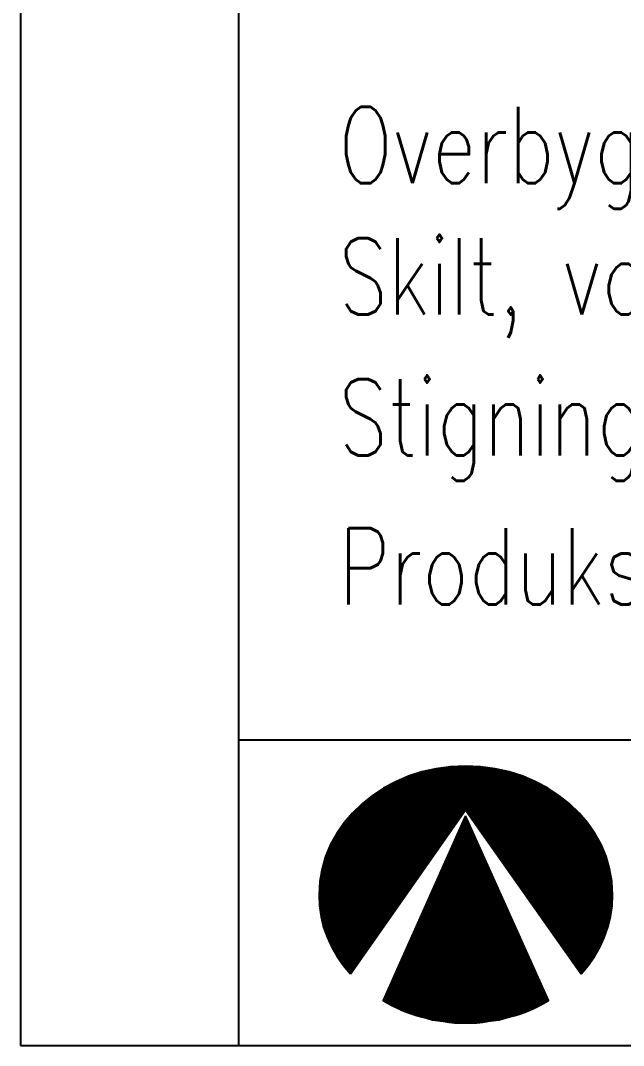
# Model space of a CAD drawing. Header units: millimetres. Extents: x 0 to 1800, y 0 to 2770.
# Drawn here: x 0 to 276, y 0 to 469.4 of the extents above; entities that cross this region are included whole.
import ezdxf
from ezdxf.enums import TextEntityAlignment as Align

# ---------------------------------------------------------------- set-up
doc = ezdxf.new("R2010")
doc.units = ezdxf.units.MM
for name, color, linetype in [('RAMME', 7, 'Continuous'), ('TITT-018', 4, 'Continuous'), ('TITT-050', 5, 'Continuous'), ('TITT-TEKST25', 2, 'Continuous'), ('TITT-TEKST35', 7, 'Continuous'), ('TITT-TEKST50', 5, 'Continuous')]:
    doc.layers.add(name, color=color, linetype=linetype)
doc.styles.add('TITTEL', font='romans.shx', dxfattribs={"width": 0.65})

# ---------------------------------------------------------------- blocks, each defined once
blk = doc.blocks.new('*X1')
at = {"color": 0}
for p, q in [((1239.18, 90.66), (1258.64, 110.12)), ((1239.19, 90.49), (1258.85, 110.15)), ((1239.19, 90.85), (1258.43, 110.09)), ((1239.2, 90.16), (1259.26, 110.21)), ((1239.2, 90.32), (1259.05, 110.18)), ((1239.2, 91.04), (1258.22, 110.06)), ((1239.21, 89.99), (1259.44, 110.22)), ((1239.21, 91.23), (1258.01, 110.03)), ((1239.22, 89.82), (1259.63, 110.23)), ((1239.23, 89.65), (1259.81, 110.23)), ((1239.23, 91.41), (1257.8, 109.99)), ((1239.24, 89.48), (1259.99, 110.24)), ((1239.24, 91.6), (1257.6, 109.96)), ((1239.25, 89.15), (1260.36, 110.25)), ((1239.25, 89.31), (1260.18, 110.25)), ((1239.25, 91.79), (1257.39, 109.93)), ((1239.26, 88.98), (1260.55, 110.26)), ((1239.26, 91.98), (1257.18, 109.9)), ((1239.27, 92.17), (1256.97, 109.86)), ((1239.28, 92.36), (1256.74, 109.81)), ((1239.29, 88.82), (1260.73, 110.27)), ((1239.3, 92.55), (1256.52, 109.77)), ((1239.31, 88.67), (1260.91, 110.27)), ((1239.32, 92.74), (1256.29, 109.72)), ((1239.33, 88.52), (1261.1, 110.28)), ((1239.35, 88.36), (1261.28, 110.29)), ((1239.35, 92.95), (1256.07, 109.67)), ((1239.38, 88.21), (1261.46, 110.29)), ((1239.39, 93.17), (1255.85, 109.63)), ((1239.4, 88.05), (1261.64, 110.29)), ((1239.42, 87.9), (1261.81, 110.29)), ((1239.42, 93.38), (1255.62, 109.58)), ((1239.45, 87.75), (1261.98, 110.28)), ((1239.46, 93.59), (1255.4, 109.53)), ((1239.47, 87.59), (1262.15, 110.27)), ((1239.49, 87.44), (1262.32, 110.27)), ((1239.52, 87.29), (1262.49, 110.26)), ((1239.55, 87.14), (1262.66, 110.25)), ((1239.59, 87), (1262.83, 110.25)), ((1239.62, 86.86), (1263, 110.24)), ((1239.65, 86.72), (1263.17, 110.24)), ((1239.69, 86.57), (1263.34, 110.23)), ((1239.72, 86.43), (1263.51, 110.22)), ((1239.76, 86.29), (1263.69, 110.22)), ((1239.79, 86.14), (1263.85, 110.21)), ((1239.82, 86), (1264.01, 110.19)), ((1239.86, 85.86), (1264.16, 110.16)), ((1239.89, 85.72), (1264.31, 110.14)), ((1239.94, 85.59), (1264.47, 110.12)), ((1239.99, 85.46), (1264.62, 110.09)), ((1240.04, 85.33), (1264.78, 110.07)), ((1240.08, 85.2), (1264.93, 110.05)), ((1240.13, 85.07), (1265.08, 110.03)), ((1240.18, 84.94), (1265.24, 110)), ((1240.23, 84.81), (1265.39, 109.98)), ((1240.27, 84.68), (1265.55, 109.96)), ((1240.32, 84.55), (1265.7, 109.93)), ((1240.37, 84.43), (1265.85, 109.91)), ((1240.42, 84.3), (1266.01, 109.89)), ((1240.46, 84.17), (1266.16, 109.86)), ((1240.52, 84.04), (1266.3, 109.83)), ((1240.57, 83.92), (1266.45, 109.8)), ((1240.63, 83.8), (1266.59, 109.77)), ((1240.68, 83.68), (1266.74, 109.74)), ((1240.73, 83.55), (1266.88, 109.7)), ((1240.79, 83.43), (1267.03, 109.67)), ((1240.84, 83.31), (1267.17, 109.64)), ((1240.9, 83.19), (1267.32, 109.61)), ((1240.95, 83.06), (1267.47, 109.58)), ((1261.61, 103.54), (1267.61, 109.55)), ((1239.5, 93.81), (1255.17, 109.48)), ((1239.53, 94.02), (1254.95, 109.44)), ((1239.57, 94.23), (1254.7, 109.36)), ((1239.61, 94.45), (1254.43, 109.27)), ((1239.65, 94.66), (1254.17, 109.19)), ((1239.72, 94.91), (1253.91, 109.1)), ((1239.79, 95.16), (1253.65, 109.02)), ((1239.86, 95.41), (1253.38, 108.93)), ((1239.93, 95.66), (1253.12, 108.85)), ((1240.01, 95.91), (1252.86, 108.76)), ((1240.08, 96.16), (1252.55, 108.63)), ((1240.15, 96.4), (1252.24, 108.5)), ((1240.25, 96.68), (1251.94, 108.37)), ((1240.38, 96.98), (1251.63, 108.24)), ((1240.5, 97.28), (1251.32, 108.11)), ((1240.62, 97.58), (1251.01, 107.98)), ((1261.68, 103.44), (1267.76, 109.52)), ((1261.75, 103.34), (1267.9, 109.48)), ((1261.83, 103.23), (1268.05, 109.45)), ((1261.9, 103.13), (1268.19, 109.42)), ((1261.97, 103.03), (1268.33, 109.38)), ((1262.05, 102.92), (1268.46, 109.34)), ((1262.12, 102.82), (1268.59, 109.29)), ((1262.19, 102.71), (1268.73, 109.25)), ((1262.27, 102.61), (1268.86, 109.21)), ((1262.34, 102.51), (1269, 109.16)), ((1262.41, 102.4), (1269.13, 109.12)), ((1262.48, 102.3), (1269.26, 109.08)), ((1262.56, 102.2), (1269.4, 109.04)), ((1262.63, 102.09), (1269.53, 108.99)), ((1262.7, 101.99), (1269.67, 108.95)), ((1262.78, 101.88), (1269.8, 108.91)), ((1262.85, 101.78), (1269.93, 108.86)), ((1262.92, 101.68), (1270.07, 108.82)), ((1263, 101.57), (1270.2, 108.78)), ((1263.07, 101.47), (1270.33, 108.73)), ((1263.14, 101.37), (1270.45, 108.68)), ((1263.21, 101.26), (1270.58, 108.62)), ((1263.29, 101.16), (1270.7, 108.57)), ((1263.36, 101.05), (1270.83, 108.52)), ((1263.43, 100.95), (1270.95, 108.47)), ((1263.51, 100.85), (1271.07, 108.41)), ((1263.58, 100.74), (1271.2, 108.36)), ((1263.65, 100.64), (1271.32, 108.31)), ((1263.73, 100.53), (1271.45, 108.26)), ((1263.8, 100.43), (1271.57, 108.2)), ((1263.87, 100.33), (1271.69, 108.15)), ((1263.94, 100.22), (1271.82, 108.1)), ((1264.02, 100.12), (1271.94, 108.04)), ((1264.09, 100.02), (1272.07, 107.99)), ((1240.74, 97.88), (1250.66, 107.8)), ((1240.87, 98.18), (1250.28, 107.6)), ((1241.04, 98.53), (1249.9, 107.4)), ((1241.27, 98.94), (1249.52, 107.19)), ((1241.49, 99.34), (1249.15, 106.99)), ((1241.72, 99.74), (1248.67, 106.69)), ((1264.16, 99.91), (1272.19, 107.94)), ((1264.24, 99.81), (1272.31, 107.88)), ((1264.31, 99.7), (1272.42, 107.82)), ((1264.38, 99.6), (1272.54, 107.76)), ((1264.46, 99.5), (1272.65, 107.69)), ((1264.53, 99.39), (1272.77, 107.63)), ((1264.6, 99.29), (1272.88, 107.57)), ((1264.67, 99.19), (1273, 107.51)), ((1264.75, 99.08), (1273.11, 107.45)), ((1264.82, 98.98), (1273.23, 107.39)), ((1264.89, 98.87), (1273.34, 107.33)), ((1264.97, 98.77), (1273.46, 107.26)), ((1265.04, 98.67), (1273.58, 107.2)), ((1265.11, 98.56), (1273.69, 107.14)), ((1265.19, 98.46), (1273.81, 107.08)), ((1265.26, 98.36), (1273.92, 107.02)), ((1265.33, 98.25), (1274.04, 106.96)), ((1265.4, 98.15), (1274.15, 106.89)), ((1265.48, 98.04), (1274.25, 106.82)), ((1265.55, 97.94), (1274.36, 106.75)), ((1265.62, 97.84), (1274.47, 106.68)), ((1265.7, 97.73), (1274.57, 106.61)), ((1265.77, 97.63), (1274.68, 106.54)), ((1265.84, 97.52), (1274.79, 106.47)), ((1265.91, 97.42), (1274.89, 106.4)), ((1241.99, 100.19), (1248.15, 106.35)), ((1242.39, 100.77), (1247.64, 106.01)), ((1242.79, 101.34), (1246.99, 105.54)), ((1243.51, 102.24), (1246.15, 104.88)), ((1265.99, 97.32), (1275, 106.33)), ((1266.06, 97.21), (1275.11, 106.26)), ((1266.13, 97.11), (1275.21, 106.19)), ((1266.21, 97.01), (1275.32, 106.12)), ((1266.28, 96.9), (1275.43, 106.05)), ((1266.35, 96.8), (1275.53, 105.98)), ((1266.43, 96.69), (1275.64, 105.91)), ((1266.5, 96.59), (1275.75, 105.84)), ((1266.57, 96.49), (1275.85, 105.76)), ((1266.64, 96.38), (1275.95, 105.69)), ((1266.72, 96.28), (1276.05, 105.61)), ((1266.79, 96.18), (1276.15, 105.53)), ((1266.86, 96.07), (1276.25, 105.46)), ((1266.94, 95.97), (1276.35, 105.38)), ((1267.01, 95.86), (1276.45, 105.3)), ((1267.08, 95.76), (1276.55, 105.23)), ((1267.16, 95.66), (1276.65, 105.15)), ((1267.23, 95.55), (1276.75, 105.07)), ((1267.3, 95.45), (1276.85, 105)), ((1267.37, 95.35), (1276.95, 104.92)), ((1267.45, 95.24), (1277.05, 104.84)), ((1267.52, 95.14), (1277.15, 104.76)), ((1267.59, 95.03), (1277.25, 104.69)), ((1267.67, 94.93), (1277.35, 104.61)), ((1267.74, 94.83), (1277.44, 104.53)), ((1267.81, 94.72), (1277.53, 104.44)), ((1267.89, 94.62), (1277.62, 104.36)), ((1267.96, 94.51), (1277.71, 104.27)), ((1268.03, 94.41), (1277.8, 104.18)), ((1268.1, 94.31), (1277.89, 104.09)), ((1268.18, 94.2), (1277.98, 104.01)), ((1268.25, 94.1), (1278.07, 103.92)), ((1268.32, 94), (1278.16, 103.83)), ((1268.4, 93.89), (1278.25, 103.75)), ((1268.47, 93.79), (1278.34, 103.66)), ((1268.54, 93.68), (1278.43, 103.57)), ((1268.62, 93.58), (1278.52, 103.49)), ((1268.69, 93.48), (1278.61, 103.4)), ((1268.76, 93.37), (1278.7, 103.31)), ((1241.01, 82.94), (1261.14, 103.07)), ((1241.06, 82.82), (1260.72, 102.48)), ((1241.12, 82.7), (1260.31, 101.89)), ((1260.43, 100.25), (1261.96, 101.78)), ((1260.57, 100.57), (1261.91, 101.9)), ((1260.72, 100.88), (1261.86, 102.02)), ((1260.86, 101.2), (1261.8, 102.15)), ((1261, 101.52), (1261.75, 102.27)), ((1261.14, 101.84), (1261.69, 102.39)), ((1261.28, 102.16), (1261.64, 102.51)), ((1261.42, 102.48), (1261.58, 102.63)), ((1268.83, 93.27), (1278.79, 103.22)), ((1268.91, 93.17), (1278.88, 103.14)), ((1268.98, 93.06), (1278.96, 103.04)), ((1269.05, 92.96), (1279.04, 102.95)), ((1269.13, 92.85), (1279.12, 102.85)), ((1269.2, 92.75), (1279.2, 102.76)), ((1269.27, 92.65), (1279.29, 102.66)), ((1269.35, 92.54), (1279.37, 102.57)), ((1269.42, 92.44), (1279.45, 102.47)), ((1269.49, 92.34), (1279.53, 102.38)), ((1269.56, 92.23), (1279.61, 102.28)), ((1269.64, 92.13), (1279.7, 102.19)), ((1269.71, 92.02), (1279.78, 102.09)), ((1269.78, 91.92), (1279.86, 102)), ((1269.86, 91.82), (1279.94, 101.9)), ((1269.93, 91.71), (1280.02, 101.81)), ((1270, 91.61), (1280.1, 101.71)), ((1241.18, 82.58), (1259.9, 101.31)), ((1241.24, 82.47), (1259.49, 100.72)), ((1258.59, 96.11), (1262.68, 100.19)), ((1258.73, 96.43), (1262.62, 100.31)), ((1258.88, 96.75), (1262.57, 100.44)), ((1259.02, 97.06), (1262.51, 100.56)), ((1259.16, 97.38), (1262.46, 100.68)), ((1259.3, 97.7), (1262.4, 100.8)), ((1259.44, 98.02), (1262.35, 100.92)), ((1259.58, 98.34), (1262.29, 101.05)), ((1259.72, 98.66), (1262.24, 101.17)), ((1259.87, 98.97), (1262.18, 101.29)), ((1260.01, 99.29), (1262.13, 101.41)), ((1260.15, 99.61), (1262.07, 101.53)), ((1260.29, 99.93), (1262.02, 101.66)), ((1270.08, 91.5), (1280.18, 101.61)), ((1270.15, 91.4), (1280.26, 101.51)), ((1270.22, 91.3), (1280.33, 101.4)), ((1270.29, 91.19), (1280.4, 101.3)), ((1270.37, 91.09), (1280.47, 101.19)), ((1270.44, 90.99), (1280.54, 101.09)), ((1270.51, 90.88), (1280.62, 100.99)), ((1270.59, 90.78), (1280.69, 100.88)), ((1270.66, 90.67), (1280.76, 100.78)), ((1270.73, 90.57), (1280.83, 100.67)), ((1270.8, 90.47), (1280.91, 100.57)), ((1270.88, 90.36), (1280.98, 100.46)), ((1270.95, 90.26), (1281.05, 100.36)), ((1271.02, 90.16), (1281.12, 100.25)), ((1271.1, 90.05), (1281.2, 100.15)), ((1241.31, 82.36), (1259.08, 100.13)), ((1241.37, 82.25), (1258.66, 99.54)), ((1241.44, 82.14), (1258.25, 98.95)), ((1256.75, 91.97), (1263.39, 98.6)), ((1256.89, 92.29), (1263.33, 98.73)), ((1257.03, 92.61), (1263.28, 98.85)), ((1257.18, 92.92), (1263.22, 98.97)), ((1257.32, 93.24), (1263.17, 99.09)), ((1257.46, 93.56), (1263.11, 99.21)), ((1257.6, 93.88), (1263.06, 99.34)), ((1257.74, 94.2), (1263, 99.46)), ((1257.88, 94.52), (1262.95, 99.58)), ((1258.03, 94.83), (1262.89, 99.7)), ((1258.17, 95.15), (1262.84, 99.83)), ((1258.31, 95.47), (1262.78, 99.95)), ((1258.45, 95.79), (1262.73, 100.07)), ((1271.17, 89.95), (1281.27, 100.05)), ((1271.24, 89.84), (1281.33, 99.93)), ((1271.32, 89.74), (1281.4, 99.82)), ((1271.39, 89.64), (1281.46, 99.71)), ((1271.46, 89.53), (1281.52, 99.59)), ((1271.53, 89.43), (1281.59, 99.48)), ((1271.61, 89.33), (1281.65, 99.37)), ((1271.68, 89.22), (1281.71, 99.25)), ((1271.75, 89.12), (1281.78, 99.14)), ((1271.83, 89.01), (1281.84, 99.03)), ((1271.9, 88.91), (1281.9, 98.91)), ((1271.97, 88.81), (1281.97, 98.8)), ((1272.05, 88.7), (1282.03, 98.69)), ((1272.12, 88.6), (1282.09, 98.57)), ((1241.5, 82.03), (1257.84, 98.36)), ((1241.57, 81.92), (1257.43, 97.77)), ((1241.64, 81.8), (1257.01, 97.18)), ((1254.91, 87.83), (1264.1, 97.02)), ((1255.05, 88.15), (1264.04, 97.14)), ((1255.19, 88.47), (1263.99, 97.26)), ((1255.33, 88.79), (1263.93, 97.38)), ((1255.48, 89.1), (1263.88, 97.51)), ((1255.62, 89.42), (1263.82, 97.63)), ((1255.76, 89.74), (1263.77, 97.75)), ((1255.9, 90.06), (1263.71, 97.87)), ((1256.04, 90.38), (1263.66, 97.99)), ((1256.18, 90.7), (1263.6, 98.12)), ((1256.33, 91.01), (1263.55, 98.24)), ((1256.47, 91.33), (1263.5, 98.36)), ((1256.61, 91.65), (1263.44, 98.48)), ((1272.19, 88.49), (1282.16, 98.46)), ((1272.26, 88.39), (1282.22, 98.35)), ((1272.34, 88.29), (1282.28, 98.23)), ((1272.41, 88.18), (1282.33, 98.1)), ((1272.48, 88.08), (1282.38, 97.97)), ((1272.56, 87.98), (1282.43, 97.85)), ((1272.63, 87.87), (1282.48, 97.72)), ((1272.7, 87.77), (1282.53, 97.6)), ((1272.78, 87.66), (1282.58, 97.47)), ((1272.85, 87.56), (1282.63, 97.35)), ((1272.92, 87.46), (1282.69, 97.22)), ((1272.99, 87.35), (1282.74, 97.1)), ((1241.7, 81.69), (1256.6, 96.59)), ((1241.77, 81.58), (1256.19, 96)), ((1253.21, 84.01), (1264.75, 95.55)), ((1253.35, 84.33), (1264.7, 95.67)), ((1253.49, 84.65), (1264.64, 95.8)), ((1253.64, 84.96), (1264.59, 95.92)), ((1253.78, 85.28), (1264.53, 96.04)), ((1253.92, 85.6), (1264.48, 96.16)), ((1254.06, 85.92), (1264.42, 96.28)), ((1254.2, 86.24), (1264.37, 96.41)), ((1254.34, 86.56), (1264.32, 96.53)), ((1254.49, 86.88), (1264.26, 96.65)), ((1254.63, 87.19), (1264.21, 96.77)), ((1254.77, 87.51), (1264.15, 96.89)), ((1273.07, 87.25), (1282.79, 96.97)), ((1273.14, 87.15), (1282.84, 96.85)), ((1273.21, 87.04), (1282.89, 96.72)), ((1273.29, 86.94), (1282.94, 96.59)), ((1273.36, 86.83), (1282.99, 96.47)), ((1273.43, 86.73), (1283.03, 96.33)), ((1273.51, 86.63), (1283.07, 96.19)), ((1273.58, 86.52), (1283.11, 96.05)), ((1273.65, 86.42), (1283.15, 95.92)), ((1273.72, 86.32), (1283.19, 95.78)), ((1273.8, 86.21), (1283.23, 95.64)), ((1273.87, 86.11), (1283.27, 95.51)), ((1241.83, 81.47), (1255.78, 95.42)), ((1241.9, 81.36), (1255.37, 94.83)), ((1241.96, 81.25), (1254.95, 94.24)), ((1251.37, 79.87), (1265.46, 93.96)), ((1251.51, 80.19), (1265.41, 94.09)), ((1251.65, 80.51), (1265.35, 94.21)), ((1251.79, 80.83), (1265.3, 94.33)), ((1251.94, 81.14), (1265.24, 94.45)), ((1252.08, 81.46), (1265.19, 94.57)), ((1252.22, 81.78), (1265.14, 94.7)), ((1252.36, 82.1), (1265.08, 94.82)), ((1252.5, 82.42), (1265.03, 94.94)), ((1252.64, 82.74), (1264.97, 95.06)), ((1252.79, 83.05), (1264.92, 95.19)), ((1252.93, 83.37), (1264.86, 95.31)), ((1253.07, 83.69), (1264.81, 95.43)), ((1273.94, 86), (1283.31, 95.37)), ((1274.02, 85.9), (1283.35, 95.23)), ((1274.09, 85.8), (1283.39, 95.09)), ((1274.16, 85.69), (1283.43, 94.96)), ((1274.24, 85.59), (1283.47, 94.82)), ((1274.31, 85.48), (1283.51, 94.68)), ((1274.38, 85.38), (1283.54, 94.54)), ((1274.45, 85.28), (1283.56, 94.39)), ((1274.53, 85.17), (1283.59, 94.24)), ((1274.6, 85.07), (1283.61, 94.08)), ((1274.67, 84.97), (1283.64, 93.93)), ((1242.04, 81.14), (1254.54, 93.65)), ((1242.11, 81.04), (1254.13, 93.06)), ((1242.18, 80.93), (1253.72, 92.47)), ((1249.53, 75.73), (1266.17, 92.38)), ((1249.67, 76.05), (1266.12, 92.5)), ((1249.81, 76.37), (1266.06, 92.62)), ((1249.95, 76.69), (1266.01, 92.74)), ((1250.1, 77.01), (1265.96, 92.87)), ((1250.24, 77.32), (1265.9, 92.99)), ((1250.38, 77.64), (1265.85, 93.11)), ((1250.52, 77.96), (1265.79, 93.23)), ((1250.66, 78.28), (1265.74, 93.35)), ((1250.8, 78.6), (1265.68, 93.48)), ((1250.95, 78.92), (1265.63, 93.6)), ((1251.09, 79.23), (1265.57, 93.72)), ((1251.23, 79.55), (1265.52, 93.84)), ((1274.75, 84.86), (1283.67, 93.78)), ((1274.82, 84.76), (1283.69, 93.63)), ((1274.89, 84.65), (1283.72, 93.48)), ((1274.96, 84.55), (1283.74, 93.33)), ((1275.04, 84.45), (1283.77, 93.18)), ((1275.11, 84.34), (1283.79, 93.03)), ((1275.18, 84.24), (1283.82, 92.88)), ((1275.26, 84.14), (1283.85, 92.72)), ((1275.33, 84.03), (1283.86, 92.56)), ((1275.4, 83.93), (1283.87, 92.4)), ((1242.25, 80.83), (1253.31, 91.88)), ((1242.33, 80.73), (1252.89, 91.29)), ((1249.01, 74.5), (1266.39, 91.89)), ((1249.1, 74.78), (1266.34, 92.01)), ((1249.12, 74.44), (1266.45, 91.77)), ((1249.24, 74.38), (1266.5, 91.64)), ((1249.25, 75.09), (1266.28, 92.13)), ((1249.35, 74.32), (1266.56, 91.52)), ((1249.39, 75.41), (1266.23, 92.25)), ((1249.47, 74.26), (1266.61, 91.4)), ((1249.59, 74.2), (1266.67, 91.28)), ((1249.7, 74.14), (1266.72, 91.16)), ((1249.81, 74.07), (1266.78, 91.03)), ((1249.93, 74.01), (1266.83, 90.91)), ((1250.04, 73.94), (1266.88, 90.79)), ((1275.48, 83.82), (1283.88, 92.23)), ((1275.55, 83.72), (1283.89, 92.06)), ((1275.62, 83.62), (1283.9, 91.9)), ((1275.69, 83.51), (1283.91, 91.73)), ((1275.77, 83.41), (1283.92, 91.57)), ((1275.84, 83.31), (1283.93, 91.4)), ((1275.91, 83.2), (1283.94, 91.23)), ((1275.99, 83.1), (1283.96, 91.07)), ((1276.06, 82.99), (1283.97, 90.9)), ((1242.4, 80.62), (1252.48, 90.7)), ((1242.47, 80.52), (1252.07, 90.12)), ((1242.54, 80.41), (1251.66, 89.53)), ((1250.15, 73.88), (1266.94, 90.67)), ((1250.27, 73.82), (1266.99, 90.55)), ((1250.38, 73.75), (1267.05, 90.42)), ((1250.5, 73.7), (1267.1, 90.3)), ((1250.62, 73.64), (1267.16, 90.18)), ((1250.73, 73.58), (1267.21, 90.06)), ((1250.85, 73.52), (1267.27, 89.93)), ((1250.97, 73.46), (1267.32, 89.81)), ((1251.09, 73.4), (1267.38, 89.69)), ((1251.21, 73.34), (1267.43, 89.57)), ((1251.33, 73.29), (1267.49, 89.45)), ((1251.45, 73.23), (1267.54, 89.32)), ((1251.57, 73.17), (1267.6, 89.2)), ((1276.13, 82.89), (1283.98, 90.73)), ((1276.21, 82.79), (1283.97, 90.55)), ((1276.28, 82.68), (1283.96, 90.37)), ((1276.35, 82.58), (1283.96, 90.18)), ((1276.42, 82.47), (1283.95, 90)), ((1276.5, 82.37), (1283.94, 89.81)), ((1276.57, 82.27), (1283.93, 89.62)), ((1276.64, 82.16), (1283.92, 89.44)), ((1276.72, 82.06), (1283.91, 89.25)), ((1242.62, 80.31), (1251.24, 88.94)), ((1242.69, 80.21), (1250.83, 88.35)), ((1242.76, 80.1), (1250.42, 87.76)), ((1251.69, 73.12), (1267.65, 89.08)), ((1251.81, 73.06), (1267.7, 88.96)), ((1251.94, 73.01), (1267.76, 88.84)), ((1252.06, 72.96), (1267.81, 88.71)), ((1252.19, 72.91), (1267.87, 88.59)), ((1252.32, 72.86), (1267.92, 88.47)), ((1252.44, 72.81), (1267.98, 88.35)), ((1252.57, 72.76), (1268.03, 88.23)), ((1252.7, 72.72), (1268.09, 88.1)), ((1252.83, 72.67), (1268.14, 87.98)), ((1252.96, 72.62), (1268.2, 87.86)), ((1253.09, 72.57), (1268.25, 87.74)), ((1276.79, 81.96), (1283.9, 89.07)), ((1276.86, 81.85), (1283.88, 88.87)), ((1276.94, 81.75), (1283.85, 88.66)), ((1277.01, 81.64), (1283.82, 88.45)), ((1277.08, 81.54), (1283.79, 88.25)), ((1277.15, 81.44), (1283.76, 88.04)), ((1277.23, 81.33), (1283.72, 87.83)), ((1277.3, 81.23), (1283.69, 87.62)), ((1242.83, 80), (1250.01, 87.17)), ((1242.91, 79.89), (1249.6, 86.58)), ((1253.22, 72.53), (1268.31, 87.61)), ((1253.35, 72.48), (1268.36, 87.49)), ((1253.48, 72.43), (1268.42, 87.37)), ((1253.61, 72.39), (1268.47, 87.25)), ((1253.74, 72.35), (1268.52, 87.13)), ((1253.88, 72.3), (1268.58, 87)), ((1254.01, 72.26), (1268.63, 86.88)), ((1254.14, 72.22), (1268.69, 86.76)), ((1254.28, 72.18), (1268.74, 86.64)), ((1254.42, 72.14), (1268.8, 86.52)), ((1254.56, 72.11), (1268.85, 86.39)), ((1254.7, 72.07), (1268.91, 86.27)), ((1254.84, 72.03), (1268.96, 86.15)), ((1277.37, 81.13), (1283.66, 87.41)), ((1277.45, 81.02), (1283.62, 87.19)), ((1277.52, 80.92), (1283.56, 86.96)), ((1277.59, 80.81), (1283.51, 86.73)), ((1277.67, 80.71), (1283.45, 86.5)), ((1277.74, 80.61), (1283.4, 86.27)), ((1242.99, 79.8), (1249.18, 85.99)), ((1243.07, 79.7), (1248.77, 85.4)), ((1243.15, 79.6), (1248.36, 84.81)), ((1254.98, 71.99), (1269.02, 86.03)), ((1255.12, 71.96), (1269.07, 85.91)), ((1255.26, 71.92), (1269.13, 85.78)), ((1255.4, 71.88), (1269.18, 85.66)), ((1255.54, 71.85), (1269.24, 85.54)), ((1255.68, 71.81), (1269.29, 85.42)), ((1255.83, 71.78), (1269.34, 85.29)), ((1255.97, 71.74), (1269.4, 85.17)), ((1256.11, 71.7), (1269.45, 85.05)), ((1256.25, 71.67), (1269.51, 84.93)), ((1256.39, 71.63), (1269.56, 84.81)), ((1256.53, 71.6), (1269.62, 84.68)), ((1256.69, 71.58), (1269.67, 84.56)), ((1277.81, 80.5), (1283.34, 86.04)), ((1277.88, 80.4), (1283.29, 85.8)), ((1277.96, 80.3), (1283.2, 85.54)), ((1278.03, 80.19), (1283.1, 85.26)), ((1278.1, 80.09), (1282.99, 84.98)), ((1278.18, 79.98), (1282.89, 84.7)), ((1243.23, 79.51), (1247.95, 84.23)), ((1243.31, 79.41), (1247.53, 83.64)), ((1243.39, 79.31), (1247.12, 83.05)), ((1256.84, 71.55), (1269.73, 84.44)), ((1256.99, 71.53), (1269.78, 84.32)), ((1257.15, 71.5), (1269.84, 84.2)), ((1257.3, 71.48), (1269.89, 84.07)), ((1257.45, 71.46), (1269.95, 83.95)), ((1257.61, 71.43), (1270, 83.83)), ((1257.76, 71.41), (1270.06, 83.71)), ((1257.91, 71.39), (1270.11, 83.59)), ((1258.07, 71.36), (1270.16, 83.46)), ((1258.22, 71.34), (1270.22, 83.34)), ((1258.37, 71.32), (1270.27, 83.22)), ((1258.53, 71.3), (1270.33, 83.1)), ((1258.68, 71.27), (1270.38, 82.97)), ((1278.25, 79.88), (1282.79, 84.42)), ((1278.32, 79.78), (1282.68, 84.14)), ((1278.4, 79.67), (1282.54, 83.82)), ((1278.47, 79.57), (1282.4, 83.5)), ((1278.54, 79.46), (1282.26, 83.18)), ((1243.47, 79.22), (1246.71, 82.46)), ((1243.55, 79.12), (1246.3, 81.87)), ((1258.84, 71.25), (1270.44, 82.85)), ((1258.99, 71.23), (1270.49, 82.73)), ((1259.15, 71.21), (1270.55, 82.61)), ((1259.31, 71.2), (1270.6, 82.49)), ((1259.47, 71.18), (1270.66, 82.36)), ((1259.64, 71.17), (1270.71, 82.24)), ((1259.8, 71.15), (1270.77, 82.12)), ((1259.96, 71.14), (1270.82, 82)), ((1260.13, 71.13), (1270.88, 81.88)), ((1260.3, 71.12), (1270.93, 81.75)), ((1260.47, 71.12), (1270.98, 81.63)), ((1260.64, 71.11), (1271.04, 81.51)), ((1260.81, 71.11), (1271.09, 81.39)), ((1278.61, 79.36), (1282.12, 82.86)), ((1278.69, 79.26), (1281.94, 82.51)), ((1278.76, 79.15), (1281.68, 82.08)), ((1278.83, 79.05), (1281.43, 81.65)), ((1243.63, 79.03), (1245.89, 81.28)), ((1243.71, 78.93), (1245.47, 80.69)), ((1243.79, 78.83), (1245.06, 80.1)), ((1260.99, 71.11), (1271.15, 81.26)), ((1261.17, 71.11), (1271.2, 81.14)), ((1261.34, 71.11), (1271.26, 81.02)), ((1261.52, 71.11), (1271.31, 80.9)), ((1261.7, 71.11), (1271.37, 80.78)), ((1261.87, 71.11), (1271.42, 80.65)), ((1262.05, 71.11), (1271.48, 80.53)), ((1262.23, 71.11), (1271.53, 80.41)), ((1262.4, 71.11), (1271.59, 80.29)), ((1262.59, 71.11), (1271.64, 80.17)), ((1262.77, 71.12), (1271.7, 80.04)), ((1262.96, 71.13), (1271.75, 79.92)), ((1263.15, 71.14), (1271.8, 79.8)), ((1278.91, 78.95), (1281.17, 81.21)), ((1278.98, 78.84), (1280.76, 80.63)), ((1279.05, 78.74), (1280.36, 80.04)), ((1243.87, 78.74), (1244.65, 79.51)), ((1243.95, 78.64), (1244.24, 78.93)), ((1263.33, 71.15), (1271.86, 79.68)), ((1263.53, 71.17), (1271.91, 79.56)), ((1263.73, 71.19), (1271.97, 79.43)), ((1263.92, 71.21), (1272.02, 79.31)), ((1264.12, 71.23), (1272.08, 79.19)), ((1264.32, 71.26), (1272.13, 79.07)), ((1264.53, 71.29), (1272.19, 78.94)), ((1264.74, 71.32), (1272.24, 78.82)), ((1264.95, 71.35), (1272.3, 78.7)), ((1265.15, 71.38), (1272.35, 78.58)), ((1265.36, 71.41), (1272.41, 78.46)), ((1265.57, 71.44), (1272.46, 78.33)), ((1279.12, 78.63), (1279.58, 79.09)), ((1265.78, 71.47), (1272.52, 78.21)), ((1265.98, 71.5), (1272.57, 78.09)), ((1266.19, 71.54), (1272.62, 77.97)), ((1266.4, 71.57), (1272.68, 77.85)), ((1266.61, 71.6), (1272.73, 77.72)), ((1266.84, 71.65), (1272.79, 77.6)), ((1267.07, 71.71), (1272.84, 77.48)), ((1267.31, 71.77), (1272.9, 77.36)), ((1267.55, 71.83), (1272.95, 77.24)), ((1267.79, 71.89), (1273.01, 77.11)), ((1268.03, 71.96), (1273.06, 76.99)), ((1268.27, 72.02), (1273.12, 76.87)), ((1268.51, 72.08), (1273.17, 76.75)), ((1268.75, 72.15), (1273.23, 76.62)), ((1268.99, 72.21), (1273.28, 76.5)), ((1269.24, 72.28), (1273.34, 76.38)), ((1269.5, 72.37), (1273.39, 76.26)), ((1269.76, 72.45), (1273.45, 76.14)), ((1270.03, 72.55), (1273.5, 76.01)), ((1270.32, 72.66), (1273.55, 75.89)), ((1270.61, 72.77), (1273.61, 75.77)), ((1270.9, 72.89), (1273.66, 75.65)), ((1271.19, 73), (1273.72, 75.53)), ((1271.49, 73.13), (1273.77, 75.4)), ((1271.81, 73.27), (1273.83, 75.28)), ((1272.14, 73.41), (1273.88, 75.16)), ((1272.51, 73.61), (1273.94, 75.04)), ((1272.89, 73.81), (1273.99, 74.92)), ((1273.26, 74.01), (1274.05, 74.79)), ((1273.65, 74.22), (1274.1, 74.67)), ((1274.05, 74.45), (1274.16, 74.55))]:
    blk.add_line(p, q, dxfattribs=at)
blk = doc.blocks.new('TITF_JBV00')
at = {"layer": 'TITT-018', "linetype": 'Continuous'}
for p, q in [((-160.313, 12.765), (-160.974, 12.665)), ((-159.627, 12.789), (-160.313, 12.765)), ((-158.942, 12.765), (-159.627, 12.789)), ((-158.268, 12.665), (-158.942, 12.765)), ((-162.233, 12.328), (-162.819, 12.079)), ((-161.622, 12.528), (-162.233, 12.328)), ((-160.974, 12.665), (-161.622, 12.528)), ((-157.633, 12.528), (-158.268, 12.665)), ((-157.009, 12.328), (-157.633, 12.528)), ((-156.423, 12.079), (-157.009, 12.328)), ((-163.38, 11.78), (-163.891, 11.443)), ((-162.819, 12.079), (-163.38, 11.78)), ((-155.862, 11.78), (-156.423, 12.079)), ((-155.351, 11.443), (-155.862, 11.78)), ((-163.891, 11.443), (-164.365, 11.069)), ((-154.865, 11.069), (-155.351, 11.443)), ((-164.365, 11.069), (-164.801, 10.645)), ((-154.428, 10.645), (-154.865, 11.069)), ((-164.801, 10.645), (-165.188, 10.196)), ((-164.889, 3.277), (-159.627, 10.795)), ((-159.627, 10.795), (-154.341, 3.277)), ((-154.042, 10.196), (-154.428, 10.645)), ((-165.188, 10.196), (-165.525, 9.71)), ((-153.705, 9.71), (-154.042, 10.196)), ((-165.525, 9.71), (-165.811, 9.199)), ((-153.419, 9.199), (-153.705, 9.71)), ((-165.811, 9.199), (-166.036, 8.65)), ((-153.194, 8.65), (-153.419, 9.199)), ((-166.036, 8.65), (-166.198, 8.089)), ((-153.032, 8.089), (-153.194, 8.65)), ((-166.198, 8.089), (-166.298, 7.503)), ((-152.932, 7.503), (-153.032, 8.089)), ((-166.298, 7.503), (-166.335, 6.905)), ((-152.895, 6.905), (-152.932, 7.503)), ((-166.335, 6.905), (-166.31, 6.394)), ((-152.92, 6.394), (-152.895, 6.905)), ((-166.31, 6.394), (-166.235, 5.895)), ((-152.995, 5.895), (-152.92, 6.394)), ((-166.235, 5.895), (-166.123, 5.421)), ((-153.107, 5.421), (-152.995, 5.895)), ((-166.123, 5.421), (-165.948, 4.947)), ((-153.281, 4.947), (-153.107, 5.421)), ((-165.948, 4.947), (-165.749, 4.499)), ((-153.481, 4.499), (-153.281, 4.947)), ((-165.749, 4.499), (-165.5, 4.075)), ((-153.73, 4.075), (-153.481, 4.499)), ((-165.5, 4.075), (-165.213, 3.663)), ((-154.017, 3.663), (-153.73, 4.075)), ((-165.213, 3.663), (-164.889, 3.277)), ((-154.341, 3.277), (-154.017, 3.663))]:
    blk.add_line(p, q, dxfattribs=at)
blk.add_lwpolyline([(-159.627, 10.52), (-163.393, 2.055), (-163.181, 1.943), (-162.981, 1.831), (-162.757, 1.718), (-162.545, 1.619), (-162.32, 1.531), (-162.084, 1.444), (-161.859, 1.369), (-161.622, 1.307), (-161.385, 1.245), (-161.136, 1.182), (-160.899, 1.145), (-160.65, 1.107), (-160.4, 1.07), (-160.139, 1.045), (-159.889, 1.033), (-159.627, 1.033), (-159.366, 1.033), (-159.104, 1.045), (-158.842, 1.07), (-158.593, 1.107), (-158.343, 1.145), (-158.094, 1.182), (-157.845, 1.245), (-157.608, 1.307), (-157.371, 1.369), (-157.134, 1.444), (-156.91, 1.531), (-156.685, 1.619), (-156.461, 1.718), (-156.249, 1.831), (-156.037, 1.943), (-155.837, 2.055), (-159.627, 10.52)], dxfattribs=at)
at = {"layer": 'TITT-050'}
for p, q in [((-170, 0), (-170, 49)), ((-170, 14), (0, 14))]:
    blk.add_line(p, q, dxfattribs=at)
at = {"layer": 'TITT-018', "xscale": 0.3000000000000114, "yscale": 0.3000000000000114, "zscale": 0.3000000000000114}
blk.add_blockref('*X1', (-538.089, -20.299), dxfattribs=at)
at = {"layer": 'TITT-TEKST25', "style": 'TITTEL', "width": 0.65}
for tag, p in [('2A', (-166, 55.16)), ('2C', (-55, 55.16)), ('2D', (-39, 55.16)), ('2E', (-23, 55.16)), ('2F', (-7.5, 55.16))]:
    blk.add_attdef(tag, text='', height=2.5, dxfattribs=at).set_placement(p, align=Align.CENTER)
for tag, p in [('2B', (-160.941, 55.16)), ('3B', (-29.941, 45)), ('3C', (-29.941, 40)), ('3D', (-29.941, 35)), ('3E', (-45.941, 30)), ('3F', (-45.941, 25)), ('3G', (-45.941, 20)), ('3H', (-45.941, 15))]:
    blk.add_attdef(tag, p, '', height=2.5, dxfattribs=at)
at = {"layer": 'TITT-TEKST35', "style": 'TITTEL', "width": 0.75}
for tag, p in [('1A', (-165.437, 39.483)), ('1B', (-165.437, 33.468)), ('1C', (-165.437, 27.021)), ('1D', (-165.437, 20.192))]:
    blk.add_attdef(tag, p, '', height=3.5, dxfattribs=at)
blk.add_attdef('3A', text='', height=3.5, dxfattribs=at).set_placement((-56.159, 38.525), align=Align.CENTER)
at = {"layer": 'TITT-TEKST50', "style": 'TITTEL', "width": 0.65}
blk.add_attdef('4A', (-57.323, 2.998), '', height=5, dxfattribs=at)
blk.add_attdef('4B', text='', height=5, dxfattribs=at).set_placement((-7, 2.998), align=Align.CENTER)

msp = doc.modelspace()

# ---------------------------------------------------------------- linework, layer by layer
at = {"layer": 'RAMME'}
msp.add_lwpolyline([(0, 0), (1800, 0), (1800, 2770), (0, 2770)], close=True, dxfattribs=at)

# ---------------------------------------------------------------- block references
at = {"layer": 'RAMME', "ltscale": 5}
ref = msp.add_blockref('TITF_JBV00', (1800, 0), dxfattribs=dict(at, xscale=10, yscale=10, zscale=10))
ref.add_attrib('1A', 'Overbygning', (145.63, 394.83), dxfattribs={"layer": 'TITT-TEKST35', "height": 35, "style": 'TITTEL', "width": 0.75})
ref.add_attrib('1B', 'Skilt, variant av signal 63B', (145.63, 334.68), dxfattribs={"layer": 'TITT-TEKST35', "height": 35, "style": 'TITTEL', "width": 0.75})
ref.add_attrib('1C', 'Stigningsviser for bruk i trange profiler.', (145.63, 270.21), dxfattribs={"layer": 'TITT-TEKST35', "height": 35, "style": 'TITTEL', "width": 0.75})
ref.add_attrib('1D', 'Produksjonstegning', (145.63, 201.92), dxfattribs={"layer": 'TITT-TEKST35', "height": 35, "style": 'TITTEL', "width": 0.75})

doc.saveas('drawing.dxf')
